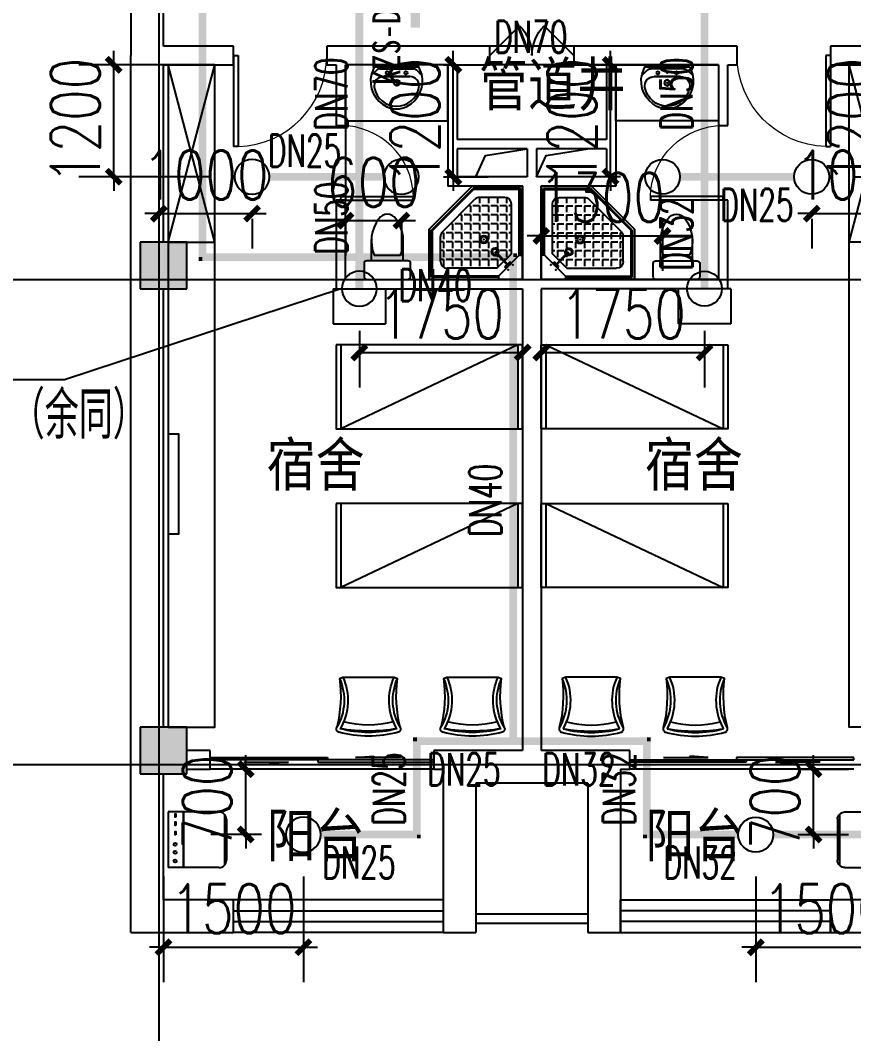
# Model space of a CAD drawing. Extents: x 0 to 2838408, y -923048 to 203859.
# Drawn here: x 2679777 to 2688713, y -689426 to -678563 of the extents above; entities that cross this region are included whole.
import ezdxf
from ezdxf.enums import TextEntityAlignment as Align

# ---------------------------------------------------------------- set-up
doc = ezdxf.new("R2010")
doc.units = 0
doc.header["$LTSCALE"] = 1000
for name, color, linetype in [('A-Fixt', 81, 'Continuous'), ('CLAYER', 7, 'Continuous'), ('COLUMN', 9, 'Continuous'), ('DIM_喷淋', 3, 'Continuous'), ('DOOR_FIRE', 4, 'Continuous'), ('DOTE', 8, 'Continuous'), ('E2-栏杆', 92, 'Continuous'), ('EQUIP_喷头', 7, 'Continuous'), ('PIPE-喷淋', 6, 'Continuous'), ('PIPE-废水', 31, 'Continuous'), ('PUB_HATCH', 8, 'Continuous'), ('PUB_TEXT', 7, 'Continuous'), ('TEXT_喷淋', 7, 'Continuous'), ('TWT_DIM', 3, 'Continuous'), ('WALL', 9, 'Continuous'), ('WINDOW', 4, 'Continuous'), ('XREF', 8, 'Continuous'), ('抗震支吊架', 2, 'Continuous'), ('洁具', 213, 'Continuous'), ('配景', 3, 'Continuous')]:
    doc.layers.add(name, color=color, linetype=linetype)
doc.styles.add('_TCH_DIM', font='SIMPLEX', dxfattribs={"bigfont": 'GBCBIG'})
doc.styles.add('_TCH_DIM_T3', font='SIMPLEX', dxfattribs={"width": 0.75, "bigfont": 'HZTXT'})
doc.styles.add('_TWT_PIPEDN', font='SIMPLEX', dxfattribs={"width": 0.8, "height": 2.3, "bigfont": 'HZTXT'})
doc.styles.add('kzcad', font='', dxfattribs={"width": 0.8})
doc.styles.get("Standard").update_dxf_attribs({"font": 'geniso.shx', "bigfont": 'hztxt.shx'})
doc.styles.get('kzcad').set_extended_font_data('SimSun')
doc.dimstyles.new('_TWT_ARCH&&150', dxfattribs={"dimtxt": 525, "dimasz": 150, "dimexe": 375, "dimexo": 450, "dimgap": 150, "dimtad": 1, "dimdec": 0, "dimzin": 0, "dimdsep": 46, "dimtxsty": '_TCH_DIM_T3', "dimblk": 'ARCHTICK', "dimcen": 0.09, "dimclrt": 7, "dimazin": 2, "dimtfac": 1, "dimtdec": 0, "dimtix": 1, "dimtmove": 2, "dimatfit": 3, "dimfxl": 1, "dimtolj": 1, "dimtzin": 0, "dimarcsym": 0})

# ---------------------------------------------------------------- blocks, each defined once
blk = doc.blocks.new('1F平面-CAD导入_dwg_Drawing4_t3_dwg_$plan$00001613-474159-1F-927810-1F')
at = {"layer": '洁具'}
for p, q in [((-30, 250), (-170, 250)), ((-200, 170), (-430, 170)), ((-260, -140), (-260, 140)), ((-200, -170), (-200, -220)), ((-170, -250), (-30, -250))]:
    blk.add_line(p, q, dxfattribs=at)
for points in [[(-200, 220), (-200, 170), (-200, -170), (-430, -170)], [(0, -220), (0, 220)]]:
    blk.add_lwpolyline(points, dxfattribs=at)
for centre, radius, start, end in [((-170, 220), 30, 90, 180), ((-30, 220), 30, 0, 90), ((-413, -227), 398, 67.4505, 126.6381), ((-590, 0), 110, 123.4509, 236.5491), ((-413, 227), 398, 233.3619, 292.5495), ((-170, -220), 30, 180, 270), ((-30, -220), 30, 270, 0)]:
    blk.add_arc(centre, radius, start, end, dxfattribs=at)
blk = doc.blocks.new('$lvtry$00000169')
at = {"color": 0}
for p, q in [((259, -36), (259, 0)), ((259, -36), (36, -259)), ((259, -24), (976, -24)), ((259, -36), (964, -36)), ((964, -36), (976, -24)), ((964, -36), (964, -525)), ((976, -24), (976, -530)), ((276, -120), (120, -276)), ((144, -151), (291, -298)), ((151, -144), (298, -291)), ((183, -213), (205, -213)), ((220, -213), (243, -213)), ((270, -213), (270, -143)), ((270, -213), (340, -213)), ((276, -120), (808, -120)), ((366, -213), (366, -143)), ((366, -213), (436, -213)), ((462, -213), (462, -143)), ((462, -213), (532, -213)), ((558, -213), (558, -143)), ((558, -213), (628, -213)), ((655, -213), (655, -143)), ((655, -213), (725, -213)), ((751, -213), (751, -143)), ((751, -213), (821, -213)), ((847, -213), (847, -143)), ((847, -213), (880, -213)), ((880, -192), (880, -460)), ((36, -259), (0, -259)), ((24, -259), (24, -976)), ((36, -259), (36, -964)), ((120, -276), (120, -808)), ((120, -309), (147, -309)), ((173, -309), (173, -239)), ((173, -309), (243, -309)), ((270, -263), (270, -239)), ((334, -309), (340, -309)), ((366, -309), (366, -239)), ((366, -309), (436, -309)), ((462, -309), (462, -239)), ((462, -309), (532, -309)), ((558, -309), (558, -239)), ((558, -309), (628, -309)), ((655, -309), (655, -239)), ((655, -309), (725, -309)), ((751, -309), (751, -239)), ((751, -309), (821, -309)), ((847, -309), (847, -239)), ((847, -309), (880, -309)), ((120, -405), (147, -405)), ((173, -405), (173, -335)), ((173, -405), (243, -405)), ((173, -501), (173, -431)), ((270, -405), (270, -335)), ((270, -405), (340, -405)), ((270, -501), (270, -431)), ((366, -405), (366, -335)), ((366, -405), (379, -405)), ((366, -501), (366, -431)), ((462, -405), (462, -335)), ((462, -405), (532, -405)), ((462, -501), (462, -431)), ((558, -405), (558, -335)), ((558, -405), (628, -405)), ((558, -501), (558, -431)), ((655, -405), (655, -335)), ((655, -405), (725, -405)), ((655, -501), (655, -431)), ((751, -405), (751, -335)), ((751, -405), (821, -405)), ((751, -501), (751, -431)), ((847, -405), (847, -335)), ((847, -405), (880, -405)), ((847, -501), (847, -431)), ((120, -501), (147, -501)), ((173, -501), (243, -501)), ((173, -598), (173, -528)), ((270, -501), (340, -501)), ((270, -598), (270, -528)), ((366, -501), (436, -501)), ((366, -598), (366, -528)), ((462, -501), (532, -501)), ((462, -598), (462, -528)), ((859, -511), (511, -859)), ((964, -525), (525, -964)), ((976, -530), (530, -976)), ((558, -501), (628, -501)), ((558, -598), (558, -528)), ((655, -501), (725, -501)), ((655, -598), (655, -528)), ((751, -501), (821, -501)), ((751, -598), (751, -528)), ((847, -501), (867, -501)), ((964, -525), (976, -530)), ((120, -598), (147, -598)), ((173, -598), (243, -598)), ((173, -694), (173, -624)), ((270, -598), (340, -598)), ((270, -694), (270, -624)), ((366, -598), (436, -598)), ((366, -694), (366, -624)), ((462, -598), (532, -598)), ((462, -694), (462, -624)), ((558, -598), (628, -598)), ((558, -694), (558, -624)), ((655, -598), (725, -598)), ((655, -694), (655, -624)), ((751, -598), (773, -598)), ((120, -694), (147, -694)), ((173, -694), (243, -694)), ((173, -790), (173, -720)), ((270, -694), (340, -694)), ((270, -790), (270, -720)), ((366, -694), (436, -694)), ((366, -790), (366, -720)), ((462, -694), (532, -694)), ((462, -790), (462, -720)), ((558, -694), (628, -694)), ((558, -790), (558, -720)), ((655, -694), (676, -694)), ((120, -790), (147, -790)), ((173, -790), (243, -790)), ((173, -878), (173, -816)), ((270, -790), (340, -790)), ((270, -880), (270, -816)), ((366, -790), (436, -790)), ((366, -880), (366, -816)), ((462, -790), (532, -790)), ((462, -880), (462, -816)), ((558, -790), (580, -790)), ((36, -964), (24, -976)), ((24, -976), (530, -976)), ((36, -964), (525, -964)), ((192, -880), (460, -880)), ((525, -964), (530, -976))]:
    blk.add_line(p, q, dxfattribs=at)
blk.add_lwpolyline([(0, 0), (0, -1000), (540, -1000), (1000, -540), (1000, 0)], close=True)
for points in [[(0, 0), (0, -1000)], [(0, 0), (1000, 0)], [(1000, 0), (1000, -540)], [(136, -190), (148, -178), (132, -162), (121, -174)], [(190, -136), (178, -148), (162, -132), (174, -121)], [(1000, -540), (540, -1000)], [(0, -1000), (540, -1000)]]:
    blk.add_lwpolyline(points, close=True, dxfattribs=at)
for radius in [43.8, 31.1]:
    blk.add_circle((416, -428), radius, dxfattribs=at)
for centre, radius, start, end in [((808, -192), 72, 0, 90), ((296, -296), 40.6, 142.583, 128.4197), ((296, -296), 28.6, 145.828, 125.6599), ((808, -460), 72, 315, 0), ((192, -808), 72, 180, 270), ((460, -808), 72, 270, 315)]:
    blk.add_arc(centre, radius, start, end, dxfattribs=at)
for p in [(156, -102, 0), (103, -156, 0), (416, -428, 0)]:
    blk.add_point(p, dxfattribs=at)
blk = doc.blocks.new('$lvtry$00000178')
at = {"color": 0}
for p, q in [((-238, 0), (238, 0)), ((-214, -36), (-272, -91)), ((-180, -23), (180, -23)), ((-142, -105), (140, -105)), ((140, -105), (-142, -105)), ((216, -37), (268, -91))]:
    blk.add_line(p, q, dxfattribs=at)
blk.add_lwpolyline([(-104, -430, 0.224698), (110, -425, 0.348046), (269, -79), (239, 0), (-241, 0), (-271, -79, 0.356844)], format="xyb", close=True, dxfattribs=at)
for centre, radius in [((-100, -65), 16.3), ((100, -65), 16.3), ((1, -172), 31.6)]:
    blk.add_circle(centre, radius, dxfattribs=at)
at = {"color": 0, "lineweight": 13}
blk.add_circle((1, -172), 23, dxfattribs=at)
at = {"color": 0}
for centre, radius, start, end in [((-142, -205), 100, 90, 190.5602), ((-180, -73), 50, 90, 133.181), ((140, -205), 100, 349.4398, 90), ((180, -73), 50, 44.5607, 90), ((-1, -179), 243, 190.5602, 349.4398)]:
    blk.add_arc(centre, radius, start, end, dxfattribs=at)
for p in [(0, -65), (1, -172)]:
    blk.add_point(p, dxfattribs=at)
blk = doc.blocks.new('A$C70365C93')
at = {"layer": '洁具'}
blk.add_lwpolyline([(-1900, 2300), (-1900, 1700), (-800, 1700), (-800, 2300)], close=True, dxfattribs=at)
blk.add_blockref('$lvtry$00000178', (-1350, 2280), dxfattribs=at)
at = {"layer": '洁具', "rotation": 180}
blk.add_blockref('$lvtry$00000169', (0, 0), dxfattribs=at)
at = {"layer": '洁具', "extrusion": (0, 0, -1), "xscale": -1, "zscale": -1, "rotation": 90}
blk.add_blockref('1F平面-CAD导入_dwg_Drawing4_t3_dwg_$plan$00001613-474159-1F-927810-1F', (1450, 0), dxfattribs=at)
blk = doc.blocks.new('单人床')
at = {"layer": 'A-Fixt'}
for p, q in [((47774, 13973), (48674, 13973)), ((47774, 12073), (48674, 13973)), ((47774, 12073), (48674, 12073))]:
    blk.add_line(p, q, dxfattribs=at)
blk.add_lwpolyline([(47774, 14023), (48674, 14023), (48674, 12023), (47774, 12023), (47774, 14023)], dxfattribs=at)
blk = doc.blocks.new('CH_AP01')
for p, q in [((-311, 17), (-275, 0)), ((-275, 0), (275, 0)), ((275, 0), (311, 17))]:
    blk.add_line(p, q)
for centre, radius, start, end in [((-307, 555), 37.8, 100.1859, 202.8359), ((0, -579), 1213, 74.7104, 105.2896), ((0, -579), 1173, 75.0287, 104.9713), ((0, -1278), 1857, 80.611, 99.389), ((-824, 250), 603, 335.5038, 30.2691), ((824, 250), 603, 149.7309, 204.4962), ((307, 555), 37.8, 337.1641, 79.8141), ((-1658, 202), 1360, 352.1659, 14.4283), ((-824, 250), 563, 335.5038, 31.0903), ((0, -579), 1093, 75.8767, 104.1233), ((824, 250), 563, 148.9097, 204.4962), ((1658, 202), 1360, 165.5717, 187.8341)]:
    blk.add_arc(centre, radius, start, end)
blk = doc.blocks.new('A$C61295E98')
at = {"color": 3}
for p, q in [((544, 598), (0, 598)), ((0, 598), (0, 0)), ((161, 598), (161, 0)), ((170, 0), (170, 598)), ((603, 572), (603, 26)), ((624, 518), (624, 80)), ((544, 0), (0, 0))]:
    blk.add_line(p, q, dxfattribs=at)
for points in [[(82, 540), (75, 540), (75, 577), (82, 577)], [(82, 453), (75, 453), (75, 490), (82, 490)], [(82, 353), (75, 353), (75, 389), (82, 389)]]:
    blk.add_lwpolyline(points, close=True, dxfattribs=at)
for centre in [(74, 250), (74, 164), (74, 71)]:
    blk.add_circle(centre, 15.7, dxfattribs=at)
for centre, start, end in [((544, 518), 360, 90), ((544, 80), 270, 0)]:
    blk.add_arc(centre, 80, start, end, dxfattribs=at)
blk = doc.blocks.new('宿舍')
at = {"layer": 'A-Fixt'}
for p, q in [((47854, 13802), (48354, 15702)), ((48354, 13802), (47854, 15702)), ((47854, 13802), (48354, 13802))]:
    blk.add_line(p, q, dxfattribs=at)
for points in [[(47854, 8602), (48354, 8602), (48354, 15702), (47854, 15702)], [(47854, 10676), (47970, 10676), (47970, 11743), (47854, 11743)]]:
    blk.add_lwpolyline(points, close=True, dxfattribs=at)
at = {"xscale": -1, "rotation": 90}
for p in [(63677, 60475), (63677, 58775)]:
    blk.add_blockref('单人床', p, dxfattribs=at)
at = {"layer": 'A-Fixt', "xscale": -1, "rotation": 180}
for p in [(50002, 9140), (51117, 9140)]:
    blk.add_blockref('CH_AP01', p, dxfattribs=at)
at = {"layer": '配景', "color": 252}
blk.add_blockref('A$C61295E98', (47854, 7097), dxfattribs=at)
blk = doc.blocks.new('$WINLIB2D$00000001')
at = {"color": 0}
for points in [[(-0.5, 0.5), (-0.5, -0.5)], [(-0.5, 0.5), (0.5, 0.5)], [(0.5, -0.5), (0.5, 0.5)], [(0.5, 0.1667), (-0.5, 0.1667)], [(0.5, -0.1667), (-0.5, -0.1667)], [(-0.5, -0.5), (0.5, -0.5)]]:
    blk.add_lwpolyline(points, dxfattribs=at)
blk = doc.blocks.new('$DorLib2D$00000131')
at = {"color": 0, "linetype": 'Continuous'}
for p, q in [((0.15, 0.125), (0.2319, 0.1973)), ((0.2319, 0.1973), (0.2319, 0.125)), ((-0.5, 0.125), (-0.5, 0)), ((0.0192, 0.125), (-0.5, 0.125)), ((0.0192, 0), (0.0192, 0.125)), ((0.35, 0.125), (0.15, 0.125)), ((-0.5, 0), (0.0192, 0)), ((-0.024, 0), (0.5, 0)), ((-0.024, -0.125), (-0.024, 0)), ((0.5, 0), (0.5, -0.125)), ((-0.35, -0.125), (-0.15, -0.125)), ((-0.2319, -0.1973), (-0.2319, -0.125)), ((-0.15, -0.125), (-0.2319, -0.1973)), ((0.5, -0.125), (-0.024, -0.125))]:
    blk.add_line(p, q, dxfattribs=at)
blk = doc.blocks.new('$DorLib2D$00000116')
at = {"color": 0}
for p, q in [((-0.5, 0), (-0.146, 0.354)), ((0.5, 0), (0.146, 0.354))]:
    blk.add_line(p, q, dxfattribs=at)
for centre, start, end in [((-0.5, 0), 0, 45), ((0.5, 0), 135, 180)]:
    blk.add_arc(centre, 0.5, start, end, dxfattribs=at)
blk = doc.blocks.new('$DorLib2D$00000001')
for p, q in [((0.45, 0.975), (0.5, 0.975)), ((0.45, 0), (0.45, 0.975)), ((0.5, 0), (0.5, 0.975)), ((0.5, 0), (0.45, 0))]:
    blk.add_line(p, q)
at = {"lineweight": 13}
blk.add_arc((0.475, 0), 0.975, 91.4693, 180, dxfattribs=at)
blk = doc.blocks.new('4F1')
at = {"layer": 'PUB_HATCH'}
for points in [[(2345516.7, -680941.3), (2345016.7, -680941.3), (2345016.7, -681441.3), (2345516.7, -681441.3)], [(2345516.7, -686141.3), (2345016.7, -686141.3), (2345016.7, -686641.3), (2345516.7, -686641.3)]]:
    blk.add_hatch(color=256, dxfattribs=at).paths.add_polyline_path(points)
for points in [[(2348616.7, -680241.3), (2348720.3, -680011), (2349166.7, -679941.3)], [(2349266.7, -680241.3), (2349370.3, -680011), (2349816.7, -679941.3)]]:
    blk.add_lwpolyline(points)
at = {"layer": 'COLUMN'}
for p, q in [((2345516.7, -680941.3), (2345016.7, -680941.3)), ((2345016.7, -680941.3), (2345016.7, -681441.3)), ((2345516.7, -681441.3), (2345516.7, -680941.3)), ((2345016.7, -681441.3), (2345516.7, -681441.3)), ((2345516.7, -686141.3), (2345016.7, -686141.3)), ((2345016.7, -686141.3), (2345016.7, -686641.3)), ((2345516.7, -686641.3), (2345516.7, -686141.3)), ((2345016.7, -686641.3), (2345516.7, -686641.3))]:
    blk.add_line(p, q, dxfattribs=at)
at = {"layer": 'DOOR_FIRE'}
for p, q in [((2349666.7, -678841.3), (2348766.7, -678841.3)), ((2349666.7, -679041.3), (2348766.7, -679041.3))]:
    blk.add_line(p, q, dxfattribs=at)
at = {"layer": 'DOTE'}
for p, q in [((2345216.7, -606941.3), (2345216.7, -690141.3)), ((2343216.7, -681341.3), (2453916.7, -681341.3)), ((2343216.7, -686541.3), (2453916.7, -686541.3)), ((2343216.7, -686541.3), (2453916.7, -686541.3))]:
    blk.add_line(p, q, dxfattribs=at)
at = {"layer": 'E2-栏杆'}
for points in [[(2348616.7, -688141.3), (2349816.7, -688141.3)], [(2348616.7, -688241.3), (2349816.7, -688241.3)]]:
    blk.add_lwpolyline(points, dxfattribs=at)
at = {"layer": 'WALL'}
for p, q in [((2344916.7, -678441.3), (2344916.7, -678941.3)), ((2345266.7, -678841.3), (2345266.7, -678441.3)), ((2344916.7, -681191.3), (2344916.7, -678941.3)), ((2346016.7, -678841.3), (2345266.7, -678841.3)), ((2346016.7, -679041.3), (2346016.7, -678841.3)), ((2347116.7, -678841.3), (2347016.7, -678841.3)), ((2347016.7, -678841.3), (2347016.7, -679041.3)), ((2348316.7, -678841.3), (2347116.7, -678841.3)), ((2348766.7, -678841.3), (2348316.7, -678841.3)), ((2348766.7, -679041.3), (2348766.7, -678841.3)), ((2350116.7, -678841.3), (2349666.7, -678841.3)), ((2349666.7, -678841.3), (2349666.7, -679041.3)), ((2351316.7, -678841.3), (2350116.7, -678841.3)), ((2351416.7, -678841.3), (2351316.7, -678841.3)), ((2351416.7, -679041.3), (2351416.7, -678841.3)), ((2353216.7, -678841.3), (2352416.7, -678841.3)), ((2352416.7, -678841.3), (2352416.7, -679041.3)), ((2345266.7, -680941.3), (2345266.7, -679041.3)), ((2345266.7, -679041.3), (2346016.7, -679041.3)), ((2347016.7, -679041.3), (2347116.7, -679041.3)), ((2347116.7, -679041.3), (2347116.7, -679691.3)), ((2348316.7, -679041.3), (2347216.7, -679041.3)), ((2347216.7, -679691.3), (2347216.7, -679041.3)), ((2348316.7, -679041.3), (2348316.7, -679841.3)), ((2348416.7, -679041.3), (2348766.7, -679041.3)), ((2348416.7, -679041.3), (2348416.7, -679841.3)), ((2349666.7, -679041.3), (2350016.7, -679041.3)), ((2350016.7, -679041.3), (2350016.7, -679841.3)), ((2351216.7, -679041.3), (2350116.7, -679041.3)), ((2350116.7, -679041.3), (2350116.7, -679841.3)), ((2351216.7, -679041.3), (2351216.7, -679691.3)), ((2351316.7, -679691.3), (2351316.7, -679041.3)), ((2351316.7, -679041.3), (2351416.7, -679041.3)), ((2352416.7, -679041.3), (2353116.7, -679041.3)), ((2347116.7, -679691.3), (2347216.7, -679691.3)), ((2351216.7, -679691.3), (2351316.7, -679691.3)), ((2348316.7, -679841.3), (2348316.7, -680341.3)), ((2349216.7, -679841.3), (2348416.7, -679841.3)), ((2350016.7, -679841.3), (2349216.7, -679841.3)), ((2350116.7, -679841.3), (2350116.7, -680341.3)), ((2349166.7, -679941.3), (2348416.7, -679941.3)), ((2348416.7, -679941.3), (2348416.7, -680241.3)), ((2349166.7, -679941.3), (2349166.7, -680241.3)), ((2350016.7, -679941.3), (2349266.7, -679941.3)), ((2349266.7, -679941.3), (2349266.7, -680241.3)), ((2350016.7, -679941.3), (2350016.7, -680241.3)), ((2349166.7, -680241.3), (2348416.7, -680241.3)), ((2350016.7, -680241.3), (2349266.7, -680241.3)), ((2349116.7, -680341.3), (2348316.7, -680341.3)), ((2349116.7, -680341.3), (2349116.7, -681341.3)), ((2349316.7, -680341.3), (2349316.7, -681341.3)), ((2350116.7, -680341.3), (2349316.7, -680341.3)), ((2347216.7, -680491.3), (2347116.7, -680491.3)), ((2347116.7, -680491.3), (2347116.7, -681441.3)), ((2347216.7, -681341.3), (2347216.7, -680491.3)), ((2351316.7, -680491.3), (2351216.7, -680491.3)), ((2351216.7, -680491.3), (2351216.7, -681341.3)), ((2351316.7, -681441.3), (2351316.7, -680491.3)), ((2344916.7, -686541.3), (2344916.7, -681191.3)), ((2345266.7, -686141.3), (2345266.7, -681441.3)), ((2347116.7, -681441.3), (2349116.7, -681441.3)), ((2347216.7, -681341.3), (2349116.7, -681341.3)), ((2349116.7, -681441.3), (2349116.7, -686391.3)), ((2351216.7, -681341.3), (2349316.7, -681341.3)), ((2351316.7, -681441.3), (2349316.7, -681441.3)), ((2349316.7, -681441.3), (2349316.7, -686391.3)), ((2345766.7, -686391.3), (2345516.7, -686391.3)), ((2345766.7, -686591.3), (2345766.7, -686391.3)), ((2348516.7, -686391.3), (2348166.7, -686391.3)), ((2348166.7, -686391.3), (2348166.7, -686591.3)), ((2349116.7, -686391.3), (2348516.7, -686391.3)), ((2349916.7, -686391.3), (2349316.7, -686391.3)), ((2350266.7, -686391.3), (2349916.7, -686391.3)), ((2350266.7, -686591.3), (2350266.7, -686391.3)), ((2344916.7, -688341.3), (2344916.7, -686541.3)), ((2345266.7, -687991.3), (2345266.7, -686641.3)), ((2345516.7, -686591.3), (2345766.7, -686591.3)), ((2348166.7, -686591.3), (2348266.7, -686591.3)), ((2348266.7, -686591.3), (2348266.7, -687991.3)), ((2350166.7, -686591.3), (2350166.7, -687991.3)), ((2350166.7, -686591.3), (2350266.7, -686591.3)), ((2349216.7, -686741.3), (2348616.7, -686741.3)), ((2348616.7, -686741.3), (2348616.7, -688341.3)), ((2349816.7, -686741.3), (2349216.7, -686741.3)), ((2349816.7, -686741.3), (2349816.7, -688341.3)), ((2346016.7, -687991.3), (2345266.7, -687991.3)), ((2346016.7, -688341.3), (2346016.7, -687991.3)), ((2348266.7, -687991.3), (2348266.7, -688341.3)), ((2350166.7, -688341.3), (2350166.7, -687991.3)), ((2353116.7, -687991.3), (2352416.7, -687991.3)), ((2352416.7, -687991.3), (2352416.7, -688341.3)), ((2344916.7, -688341.3), (2346016.7, -688341.3)), ((2348266.7, -688341.3), (2348616.7, -688341.3)), ((2349816.7, -688341.3), (2350166.7, -688341.3)), ((2352416.7, -688341.3), (2353216.7, -688341.3))]:
    blk.add_line(p, q, dxfattribs=at)
at = {"layer": 'WINDOW'}
for p, q in [((2347216.7, -679691.3), (2347216.7, -680491.3)), ((2351216.7, -679691.3), (2351216.7, -680491.3)), ((2348166.7, -686591.3), (2345766.7, -686591.3)), ((2352666.7, -686591.3), (2350266.7, -686591.3))]:
    blk.add_line(p, q, dxfattribs=at)
for name, p in [('宿舍', (2297462.9, -694743)), ('A$C70365C93', (2349116.7, -681341.3))]:
    blk.add_blockref(name, p)
at = {"xscale": -1, "rotation": 359.9999999999999}
for name, p in [('A$C70365C93', (2349316.7, -681341.3)), ('宿舍', (2400970.6, -694743))]:
    blk.add_blockref(name, p, dxfattribs=at)
at = {"layer": 'DOOR_FIRE', "xscale": 900, "yscale": -900, "zscale": 200, "rotation": 179.9999999994664}
blk.add_blockref('$DorLib2D$00000116', (2349216.7, -678941.3), dxfattribs=at)
at = {"layer": 'WINDOW', "yscale": -1000}
for p, xscale, zscale in [((2346516.7, -678941.3), -1000, -1000), ((2351916.7, -678941.3), 1000, 1000)]:
    blk.add_blockref('$DorLib2D$00000001', p, dxfattribs=dict(at, xscale=xscale, zscale=zscale))
at = {"layer": 'WINDOW'}
for name, p, xscale, yscale, zscale, rotation in [('$DorLib2D$00000001', (2347166.7, -680091.3), 800, 800, 800, 269.9999999994664), ('$DorLib2D$00000001', (2351266.7, -680091.3), 800, -800, 800, 269.9999999994664), ('$DorLib2D$00000131', (2346966.7, -686491.3), 2400, 200, 2400, 180), ('$DorLib2D$00000131', (2351466.7, -686491.3), -2400, 200, -2400, 180), ('$WINLIB2D$00000001', (2347141.7, -688166.3), 2249.999999993481, -350, 2249.999999993481, 179.999999999998), ('$WINLIB2D$00000001', (2351291.7, -688166.3), -2249.999999993481, -350, -2249.999999993481, 180)]:
    blk.add_blockref(name, p, dxfattribs=dict(at, xscale=xscale, yscale=yscale, zscale=zscale, rotation=rotation))
at = {"layer": 'CLAYER'}
blk.add_text('管道井', height=525, dxfattribs=at).set_placement((2348649.1, -679528.3))
at = {"layer": 'PUB_TEXT'}
for s, p in [('宿舍', (2346373.5, -683605.1)), ('宿舍', (2350427.9, -683605.1)), ('阳台', (2346373.5, -687579.4)), ('阳台', (2350433.9, -687579.4))]:
    blk.add_text(s, height=525, dxfattribs=at).set_placement(p)
blk = doc.blocks.new('_ArchTick')
at = {"color": 0, "linetype": 'ByBlock', "const_width": 0.4}
blk.add_lwpolyline([(-0.5, -0.5), (0.5, 0.5)], dxfattribs=at)
blk = doc.blocks.new('*D2701')
at = {"layer": 'Defpoints', "color": 0, "linetype": 'ByBlock', "transparency": 16777216}
for p in [(2685363, -680241), (2686663, -680241), (2686663, -680875)]:
    blk.add_point(p, dxfattribs=at)
at = {"layer": 'TWT_DIM', "color": 0, "linetype": 'ByBlock', "lineweight": -2, "transparency": 16777216}
for p, q in [((2685363, -680691), (2685363, -681250)), ((2686663, -680691), (2686663, -681250)), ((2685363, -680875), (2685213, -680875)), ((2685363, -680875), (2686663, -680875)), ((2686663, -680875), (2686813, -680875))]:
    blk.add_line(p, q, dxfattribs=at)
at = {"layer": 'TWT_DIM', "color": 0, "linetype": 'ByBlock', "lineweight": -2, "transparency": 16777216, "xscale": 150, "yscale": 150, "zscale": 150}
blk.add_blockref('_ArchTick', (2685363, -680875), dxfattribs=at)
at = {"layer": 'TWT_DIM', "color": 0, "linetype": 'ByBlock', "lineweight": -2, "transparency": 16777216, "xscale": 150, "yscale": 150, "zscale": 150, "rotation": 180}
blk.add_blockref('_ArchTick', (2686663, -680875), dxfattribs=at)
at = {"layer": 'TWT_DIM', "color": 7, "linetype": 'ByBlock', "transparency": 16777216, "insert": (2686013, -680462), "char_height": 525, "attachment_point": 5, "style": '_TCH_DIM_T3'}
blk.add_mtext('\\A1;1300', dxfattribs=at)
blk = doc.blocks.new('*D2746')
at = {"layer": 'Defpoints', "color": 0, "linetype": 'ByBlock', "transparency": 16777216}
for p in [(2687663, -687291), (2689163, -687291), (2689163, -688499)]:
    blk.add_point(p, dxfattribs=at)
at = {"layer": 'TWT_DIM', "color": 0, "linetype": 'ByBlock', "lineweight": -2, "transparency": 16777216}
for p, q in [((2687663, -687741), (2687663, -688874)), ((2689163, -687741), (2689163, -688874)), ((2687663, -688499), (2687513, -688499)), ((2687663, -688499), (2689163, -688499)), ((2689163, -688499), (2689313, -688499))]:
    blk.add_line(p, q, dxfattribs=at)
at = {"layer": 'TWT_DIM', "color": 0, "linetype": 'ByBlock', "lineweight": -2, "transparency": 16777216, "xscale": 150, "yscale": 150, "zscale": 150}
blk.add_blockref('_ArchTick', (2687663, -688499), dxfattribs=at)
at = {"layer": 'TWT_DIM', "color": 0, "linetype": 'ByBlock', "lineweight": -2, "transparency": 16777216, "xscale": 150, "yscale": 150, "zscale": 150, "rotation": 180}
blk.add_blockref('_ArchTick', (2689163, -688499), dxfattribs=at)
at = {"layer": 'TWT_DIM', "color": 7, "linetype": 'ByBlock', "transparency": 16777216, "insert": (2688413, -688086), "char_height": 525, "attachment_point": 5, "style": '_TCH_DIM_T3'}
blk.add_mtext('\\A1;1500', dxfattribs=at)
blk = doc.blocks.new('*D2747')
at = {"layer": 'Defpoints', "color": 0, "linetype": 'ByBlock', "transparency": 16777216}
for p in [(2687663, -686591), (2688282, -686591), (2687663, -687291)]:
    blk.add_point(p, dxfattribs=at)
at = {"layer": 'TWT_DIM', "color": 0, "linetype": 'ByBlock', "lineweight": -2, "transparency": 16777216}
for p, q in [((2688282, -686591), (2688282, -686441)), ((2688113, -686591), (2688657, -686591)), ((2688282, -687291), (2688282, -686591)), ((2688113, -687291), (2688657, -687291)), ((2688282, -687291), (2688282, -687441))]:
    blk.add_line(p, q, dxfattribs=at)
at = {"layer": 'TWT_DIM', "color": 0, "linetype": 'ByBlock', "lineweight": -2, "transparency": 16777216, "xscale": 150, "yscale": 150, "zscale": 150}
for p, rotation in [((2688282, -686591), 270), ((2688282, -687291), 90)]:
    blk.add_blockref('_ArchTick', p, dxfattribs=dict(at, rotation=rotation))
at = {"layer": 'TWT_DIM', "color": 7, "linetype": 'ByBlock', "transparency": 16777216, "insert": (2687869, -686941), "char_height": 525, "attachment_point": 5, "rotation": 90, "style": '_TCH_DIM_T3'}
blk.add_mtext('\\A1;700', dxfattribs=at)
blk = doc.blocks.new('*D2748')
at = {"layer": 'Defpoints', "color": 0, "linetype": 'ByBlock', "transparency": 16777216}
for p in [(2681313, -687291), (2682813, -687291), (2682813, -688499)]:
    blk.add_point(p, dxfattribs=at)
at = {"layer": 'TWT_DIM', "color": 0, "linetype": 'ByBlock', "lineweight": -2, "transparency": 16777216}
for p, q in [((2681313, -687741), (2681313, -688874)), ((2682813, -687741), (2682813, -688874)), ((2681313, -688499), (2681163, -688499)), ((2681313, -688499), (2682813, -688499)), ((2682813, -688499), (2682963, -688499))]:
    blk.add_line(p, q, dxfattribs=at)
at = {"layer": 'TWT_DIM', "color": 0, "linetype": 'ByBlock', "lineweight": -2, "transparency": 16777216, "xscale": 150, "yscale": 150, "zscale": 150}
blk.add_blockref('_ArchTick', (2681313, -688499), dxfattribs=at)
at = {"layer": 'TWT_DIM', "color": 0, "linetype": 'ByBlock', "lineweight": -2, "transparency": 16777216, "xscale": 150, "yscale": 150, "zscale": 150, "rotation": 180}
blk.add_blockref('_ArchTick', (2682813, -688499), dxfattribs=at)
at = {"layer": 'TWT_DIM', "color": 7, "linetype": 'ByBlock', "transparency": 16777216, "insert": (2682063, -688086), "char_height": 525, "attachment_point": 5, "style": '_TCH_DIM_T3'}
blk.add_mtext('\\A1;1500', dxfattribs=at)
blk = doc.blocks.new('*D2749')
at = {"layer": 'Defpoints', "color": 0, "linetype": 'ByBlock', "transparency": 16777216}
for p in [(2682194, -686591), (2682813, -686591), (2682813, -687291)]:
    blk.add_point(p, dxfattribs=at)
at = {"layer": 'TWT_DIM', "color": 0, "linetype": 'ByBlock', "lineweight": -2, "transparency": 16777216}
for p, q in [((2682194, -686591), (2682194, -686441)), ((2682363, -686591), (2681819, -686591)), ((2682194, -687291), (2682194, -686591)), ((2682363, -687291), (2681819, -687291)), ((2682194, -687291), (2682194, -687441))]:
    blk.add_line(p, q, dxfattribs=at)
at = {"layer": 'TWT_DIM', "color": 0, "linetype": 'ByBlock', "lineweight": -2, "transparency": 16777216, "xscale": 150, "yscale": 150, "zscale": 150}
for p, rotation in [((2682194, -686591), 270), ((2682194, -687291), 90)]:
    blk.add_blockref('_ArchTick', p, dxfattribs=dict(at, rotation=rotation))
at = {"layer": 'TWT_DIM', "color": 7, "linetype": 'ByBlock', "transparency": 16777216, "insert": (2681781, -686941), "char_height": 525, "attachment_point": 5, "rotation": 90, "style": '_TCH_DIM_T3'}
blk.add_mtext('\\A1;700', dxfattribs=at)
blk = doc.blocks.new('*D2758')
at = {"layer": 'Defpoints', "color": 0, "linetype": 'ByBlock', "transparency": 16777216}
for p in [(2685363, -681441), (2687113, -681441), (2687113, -682124)]:
    blk.add_point(p, dxfattribs=at)
at = {"layer": 'TWT_DIM', "color": 0, "linetype": 'ByBlock', "lineweight": -2, "transparency": 16777216}
for p, q in [((2685363, -681891), (2685363, -682499)), ((2687113, -681891), (2687113, -682499)), ((2685363, -682124), (2687113, -682124))]:
    blk.add_line(p, q, dxfattribs=at)
at = {"layer": 'TWT_DIM', "color": 0, "linetype": 'ByBlock', "lineweight": -2, "transparency": 16777216, "xscale": 150, "yscale": 150, "zscale": 150, "rotation": 180}
blk.add_blockref('_ArchTick', (2685363, -682124), dxfattribs=at)
at = {"layer": 'TWT_DIM', "color": 0, "linetype": 'ByBlock', "lineweight": -2, "transparency": 16777216, "xscale": 150, "yscale": 150, "zscale": 150}
blk.add_blockref('_ArchTick', (2687113, -682124), dxfattribs=at)
at = {"layer": 'TWT_DIM', "color": 7, "linetype": 'ByBlock', "transparency": 16777216, "insert": (2686238, -681711), "char_height": 525, "attachment_point": 5, "style": '_TCH_DIM_T3'}
blk.add_mtext('\\A1;1750', dxfattribs=at)
blk = doc.blocks.new('*D2759')
at = {"layer": 'Defpoints', "color": 0, "linetype": 'ByBlock', "transparency": 16777216}
for p in [(2688263, -680241), (2689263, -680241), (2689263, -680635)]:
    blk.add_point(p, dxfattribs=at)
at = {"layer": 'TWT_DIM', "color": 0, "linetype": 'ByBlock', "lineweight": -2, "transparency": 16777216}
for p, q in [((2688263, -680635), (2688113, -680635)), ((2688263, -680635), (2689263, -680635)), ((2689263, -680635), (2689413, -680635)), ((2688263, -680691), (2688263, -681010)), ((2689263, -680691), (2689263, -681010))]:
    blk.add_line(p, q, dxfattribs=at)
at = {"layer": 'TWT_DIM', "color": 0, "linetype": 'ByBlock', "lineweight": -2, "transparency": 16777216, "xscale": 150, "yscale": 150, "zscale": 150}
blk.add_blockref('_ArchTick', (2688263, -680635), dxfattribs=at)
at = {"layer": 'TWT_DIM', "color": 0, "linetype": 'ByBlock', "lineweight": -2, "transparency": 16777216, "xscale": 150, "yscale": 150, "zscale": 150, "rotation": 180}
blk.add_blockref('_ArchTick', (2689263, -680635), dxfattribs=at)
at = {"layer": 'TWT_DIM', "color": 7, "linetype": 'ByBlock', "transparency": 16777216, "insert": (2688763, -680222), "char_height": 525, "attachment_point": 5, "style": '_TCH_DIM_T3'}
blk.add_mtext('\\A1;1000', dxfattribs=at)
blk = doc.blocks.new('*D2760')
at = {"layer": 'Defpoints', "color": 0, "linetype": 'ByBlock', "transparency": 16777216}
for p in [(2686105, -679041), (2686663, -679041), (2686663, -680241)]:
    blk.add_point(p, dxfattribs=at)
at = {"layer": 'TWT_DIM', "color": 0, "linetype": 'ByBlock', "lineweight": -2, "transparency": 16777216}
for p, q in [((2686105, -679041), (2686105, -678891)), ((2686213, -679041), (2685730, -679041)), ((2686105, -680241), (2686105, -679041)), ((2686213, -680241), (2685730, -680241)), ((2686105, -680241), (2686105, -680391))]:
    blk.add_line(p, q, dxfattribs=at)
at = {"layer": 'TWT_DIM', "color": 0, "linetype": 'ByBlock', "lineweight": -2, "transparency": 16777216, "xscale": 150, "yscale": 150, "zscale": 150}
for p, rotation in [((2686105, -679041), 270), ((2686105, -680241), 90)]:
    blk.add_blockref('_ArchTick', p, dxfattribs=dict(at, rotation=rotation))
at = {"layer": 'TWT_DIM', "color": 7, "linetype": 'ByBlock', "transparency": 16777216, "insert": (2685692, -679641), "char_height": 525, "attachment_point": 5, "rotation": 90, "style": '_TCH_DIM_T3'}
blk.add_mtext('\\A1;1200', dxfattribs=at)
blk = doc.blocks.new('*D2761')
at = {"layer": 'Defpoints', "color": 0, "linetype": 'ByBlock', "transparency": 16777216}
for p in [(2688263, -679041), (2689109, -679041), (2688263, -680241)]:
    blk.add_point(p, dxfattribs=at)
at = {"layer": 'TWT_DIM', "color": 0, "linetype": 'ByBlock', "lineweight": -2, "transparency": 16777216}
for p, q in [((2689109, -679041), (2689109, -678891)), ((2688713, -679041), (2689484, -679041)), ((2689109, -680241), (2689109, -679041)), ((2688713, -680241), (2689484, -680241)), ((2689109, -680241), (2689109, -680391))]:
    blk.add_line(p, q, dxfattribs=at)
at = {"layer": 'TWT_DIM', "color": 0, "linetype": 'ByBlock', "lineweight": -2, "transparency": 16777216, "xscale": 150, "yscale": 150, "zscale": 150}
for p, rotation in [((2689109, -679041), 270), ((2689109, -680241), 90)]:
    blk.add_blockref('_ArchTick', p, dxfattribs=dict(at, rotation=rotation))
at = {"layer": 'TWT_DIM', "color": 7, "linetype": 'ByBlock', "transparency": 16777216, "insert": (2688696, -679641), "char_height": 525, "attachment_point": 5, "rotation": 90, "style": '_TCH_DIM_T3'}
blk.add_mtext('\\A1;1200', dxfattribs=at)
blk = doc.blocks.new('*D2762')
at = {"layer": 'Defpoints', "color": 0, "linetype": 'ByBlock', "transparency": 16777216}
for p in [(2683413, -681441), (2685163, -681441), (2685163, -682124)]:
    blk.add_point(p, dxfattribs=at)
at = {"layer": 'TWT_DIM', "color": 0, "linetype": 'ByBlock', "lineweight": -2, "transparency": 16777216}
for p, q in [((2683413, -681891), (2683413, -682499)), ((2685163, -681891), (2685163, -682499)), ((2683413, -682124), (2685163, -682124))]:
    blk.add_line(p, q, dxfattribs=at)
at = {"layer": 'TWT_DIM', "color": 0, "linetype": 'ByBlock', "lineweight": -2, "transparency": 16777216, "xscale": 150, "yscale": 150, "zscale": 150, "rotation": 180}
blk.add_blockref('_ArchTick', (2683413, -682124), dxfattribs=at)
at = {"layer": 'TWT_DIM', "color": 0, "linetype": 'ByBlock', "lineweight": -2, "transparency": 16777216, "xscale": 150, "yscale": 150, "zscale": 150}
blk.add_blockref('_ArchTick', (2685163, -682124), dxfattribs=at)
at = {"layer": 'TWT_DIM', "color": 7, "linetype": 'ByBlock', "transparency": 16777216, "insert": (2684288, -681711), "char_height": 525, "attachment_point": 5, "style": '_TCH_DIM_T3'}
blk.add_mtext('\\A1;1750', dxfattribs=at)
blk = doc.blocks.new('*D2763')
at = {"layer": 'Defpoints', "color": 0, "linetype": 'ByBlock', "transparency": 16777216}
for p in [(2681263, -680241), (2682263, -680241), (2682263, -680635)]:
    blk.add_point(p, dxfattribs=at)
at = {"layer": 'TWT_DIM', "color": 0, "linetype": 'ByBlock', "lineweight": -2, "transparency": 16777216}
for p, q in [((2681263, -680635), (2681113, -680635)), ((2681263, -680635), (2682263, -680635)), ((2682263, -680635), (2682413, -680635)), ((2681263, -680691), (2681263, -681010)), ((2682263, -680691), (2682263, -681010))]:
    blk.add_line(p, q, dxfattribs=at)
at = {"layer": 'TWT_DIM', "color": 0, "linetype": 'ByBlock', "lineweight": -2, "transparency": 16777216, "xscale": 150, "yscale": 150, "zscale": 150}
blk.add_blockref('_ArchTick', (2681263, -680635), dxfattribs=at)
at = {"layer": 'TWT_DIM', "color": 0, "linetype": 'ByBlock', "lineweight": -2, "transparency": 16777216, "xscale": 150, "yscale": 150, "zscale": 150, "rotation": 180}
blk.add_blockref('_ArchTick', (2682263, -680635), dxfattribs=at)
at = {"layer": 'TWT_DIM', "color": 7, "linetype": 'ByBlock', "transparency": 16777216, "insert": (2681763, -680222), "char_height": 525, "attachment_point": 5, "style": '_TCH_DIM_T3'}
blk.add_mtext('\\A1;1000', dxfattribs=at)
blk = doc.blocks.new('*D2764')
at = {"layer": 'Defpoints', "color": 0, "linetype": 'ByBlock', "transparency": 16777216}
for p in [(2683263, -680241), (2683863, -680241), (2683863, -680711)]:
    blk.add_point(p, dxfattribs=at)
at = {"layer": 'TWT_DIM', "color": 0, "linetype": 'ByBlock', "lineweight": -2, "transparency": 16777216}
for p, q in [((2683263, -680711), (2683113, -680711)), ((2683263, -680691), (2683263, -681086)), ((2683263, -680711), (2683863, -680711)), ((2683863, -680691), (2683863, -681086)), ((2683863, -680711), (2684013, -680711))]:
    blk.add_line(p, q, dxfattribs=at)
at = {"layer": 'TWT_DIM', "color": 0, "linetype": 'ByBlock', "lineweight": -2, "transparency": 16777216, "xscale": 150, "yscale": 150, "zscale": 150}
blk.add_blockref('_ArchTick', (2683263, -680711), dxfattribs=at)
at = {"layer": 'TWT_DIM', "color": 0, "linetype": 'ByBlock', "lineweight": -2, "transparency": 16777216, "xscale": 150, "yscale": 150, "zscale": 150, "rotation": 180}
blk.add_blockref('_ArchTick', (2683863, -680711), dxfattribs=at)
at = {"layer": 'TWT_DIM', "color": 7, "linetype": 'ByBlock', "transparency": 16777216, "insert": (2683563, -680299), "char_height": 525, "attachment_point": 5, "style": '_TCH_DIM_T3'}
blk.add_mtext('\\A1;600', dxfattribs=at)
blk = doc.blocks.new('*D2765')
at = {"layer": 'Defpoints', "color": 0, "linetype": 'ByBlock', "transparency": 16777216}
for p in [(2683863, -679041), (2684420, -679041), (2683863, -680241)]:
    blk.add_point(p, dxfattribs=at)
at = {"layer": 'TWT_DIM', "color": 0, "linetype": 'ByBlock', "lineweight": -2, "transparency": 16777216}
for p, q in [((2684420, -679041), (2684420, -678891)), ((2684313, -679041), (2684795, -679041)), ((2684420, -680241), (2684420, -679041)), ((2684313, -680241), (2684795, -680241)), ((2684420, -680241), (2684420, -680391))]:
    blk.add_line(p, q, dxfattribs=at)
at = {"layer": 'TWT_DIM', "color": 0, "linetype": 'ByBlock', "lineweight": -2, "transparency": 16777216, "xscale": 150, "yscale": 150, "zscale": 150}
for p, rotation in [((2684420, -679041), 270), ((2684420, -680241), 90)]:
    blk.add_blockref('_ArchTick', p, dxfattribs=dict(at, rotation=rotation))
at = {"layer": 'TWT_DIM', "color": 7, "linetype": 'ByBlock', "transparency": 16777216, "insert": (2684008, -679641), "char_height": 525, "attachment_point": 5, "rotation": 90, "style": '_TCH_DIM_T3'}
blk.add_mtext('\\A1;1200', dxfattribs=at)
blk = doc.blocks.new('*D2766')
at = {"layer": 'Defpoints', "color": 0, "linetype": 'ByBlock', "transparency": 16777216}
for p in [(2680780, -679041), (2682263, -679041), (2682263, -680241)]:
    blk.add_point(p, dxfattribs=at)
at = {"layer": 'TWT_DIM', "color": 0, "linetype": 'ByBlock', "lineweight": -2, "transparency": 16777216}
for p, q in [((2680780, -679041), (2680780, -678891)), ((2681813, -679041), (2680405, -679041)), ((2680780, -680241), (2680780, -679041)), ((2681813, -680241), (2680405, -680241)), ((2680780, -680241), (2680780, -680391))]:
    blk.add_line(p, q, dxfattribs=at)
at = {"layer": 'TWT_DIM', "color": 0, "linetype": 'ByBlock', "lineweight": -2, "transparency": 16777216, "xscale": 150, "yscale": 150, "zscale": 150}
for p, rotation in [((2680780, -679041), 270), ((2680780, -680241), 90)]:
    blk.add_blockref('_ArchTick', p, dxfattribs=dict(at, rotation=rotation))
at = {"layer": 'TWT_DIM', "color": 7, "linetype": 'ByBlock', "transparency": 16777216, "insert": (2680367, -679641), "char_height": 525, "attachment_point": 5, "rotation": 90, "style": '_TCH_DIM_T3'}
blk.add_mtext('\\A1;1200', dxfattribs=at)
blk = doc.blocks.new('$TwtSys$00000125')
blk.add_circle((0, 0, 0), 1)
blk = doc.blocks.new('$TwtSys$00000131')
for p, q in [((-1.5, 0), (-1.5, 2)), ((-1.5, 2), (1.5, 2)), ((1.5, 0, 0), (1.5, 2, 0)), ((-1.5, 0), (-1, 0)), ((1, 0, 0), (1.5, 0, 0))]:
    blk.add_line(p, q)
blk.add_circle((0, 0), 1)

msp = doc.modelspace()

# ---------------------------------------------------------------- hatches: boundary and pattern name
at = {"layer": 'PIPE-喷淋', "linetype": 'ByBlock'}
for points in [[(2685062.5, -681101.8), (2685062.5, -681060.6), (2685103.8, -681060.6)], [(2685062.5, -681101.8), (2685103.8, -681101.8), (2685103.8, -681060.6)], [(2684029.3, -686291.3), (2684029.3, -686250), (2683988.1, -686250)], [(2684029.3, -686291.3), (2683988.1, -686291.3), (2683988.1, -686250)], [(2686495.8, -686291.3), (2686495.8, -686250), (2686537, -686250)], [(2686495.8, -686291.3), (2686537, -686291.3), (2686537, -686250)], [(2684029.3, -687291.3), (2684070.6, -687291.3), (2684070.6, -687332.5)], [(2684029.3, -687291.3), (2684029.3, -687332.5), (2684070.6, -687332.5)], [(2686495.8, -687291.3), (2686454.5, -687291.3), (2686454.5, -687332.5)], [(2686495.8, -687291.3), (2686495.8, -687332.5), (2686454.5, -687332.5)]]:
    msp.add_hatch(color=256, dxfattribs=at).paths.add_polyline_path(points)
at = {"layer": 'PIPE-废水', "linetype": 'ByBlock'}
for points in [[(2681730.4, -681101.8), (2681730.4, -681143.1), (2681689.1, -681143.1)], [(2681730.4, -681101.8), (2681689.1, -681101.8), (2681689.1, -681143.1)]]:
    msp.add_hatch(color=256, dxfattribs=at).paths.add_polyline_path(points)

# ---------------------------------------------------------------- linework, layer by layer
at = {"layer": 'DIM_喷淋', "linetype": 'ByBlock'}
for p, q in [((2683212.5, -681441.3), (2680250.2, -682418.1)), ((2680250.2, -682418.1), (2674217.1, -682418.1))]:
    msp.add_line(p, q, dxfattribs=at)
at = {"layer": 'PIPE-喷淋', "linetype": 'ByBlock', "ltscale": 1.5, "const_width": 82.5}
for points in [[(2683412.5, -680241.3), (2683412.5, -678441.3)], [(2687112.5, -680241.3), (2687112.5, -678441.3)], [(2682450, -680241.3), (2683412.5, -680241.3)], [(2683412.5, -680241.3), (2683675, -680241.3)], [(2683412.5, -681101.8), (2683412.5, -680241.3)], [(2686850, -680241.3), (2687112.5, -680241.3)], [(2687112.5, -681441.3), (2687112.5, -680241.3)], [(2687112.5, -680241.3), (2688075, -680241.3)], [(2683412.5, -681441.3), (2683412.5, -681101.8)], [(2683412.5, -681101.8), (2685062.5, -681101.8)], [(2685062.5, -681101.8), (2685062.5, -686291.3)], [(2685062.5, -686291.3), (2684029.3, -686291.3)], [(2684029.3, -686291.3), (2684029.3, -687291.3)], [(2685062.5, -686291.3), (2686495.8, -686291.3)], [(2686495.8, -686291.3), (2686495.8, -687291.3)], [(2684029.3, -687291.3), (2683000, -687291.3)], [(2686495.8, -687291.3), (2687475, -687291.3)], [(2687850, -687291.3), (2690675, -687291.3)]]:
    msp.add_lwpolyline(points, dxfattribs=at)
at = {"layer": 'PIPE-废水', "linetype": 'ByBlock', "ltscale": 1.5, "const_width": 82.5}
for points in [[(2681730.4, -681101.8), (2681730.4, -677159.8)], [(2683412.5, -681101.8), (2681730.4, -681101.8)]]:
    msp.add_lwpolyline(points, dxfattribs=at)
at = {"layer": '抗震支吊架', "color": 4, "const_width": 100}
msp.add_lwpolyline([(2684012.5, -678641.3), (2684012.5, -678241.3)], dxfattribs=at)

# ---------------------------------------------------------------- block references
at = {"layer": 'EQUIP_喷头', "linetype": 'ByBlock', "xscale": 187.5, "yscale": -187.5, "zscale": 187.5}
for name, p in [('$TwtSys$00000125', (2682262.5, -680241.3)), ('$TwtSys$00000125', (2683862.5, -680241.3)), ('$TwtSys$00000131', (2683412.5, -681441.3)), ('$TwtSys$00000125', (2682812.5, -687291.3))]:
    msp.add_blockref(name, p, dxfattribs=at)
at = {"layer": 'EQUIP_喷头', "linetype": 'ByBlock', "xscale": 187.5, "yscale": 187.5, "zscale": 187.5, "rotation": 180}
for name, p in [('$TwtSys$00000125', (2686662.5, -680241.3)), ('$TwtSys$00000125', (2688262.5, -680241.3)), ('$TwtSys$00000131', (2687112.5, -681441.3)), ('$TwtSys$00000125', (2687662.5, -687291.3))]:
    msp.add_blockref(name, p, dxfattribs=at)
at = {"layer": 'XREF'}
msp.add_blockref('4F1', (336045.8, 0), dxfattribs=at)

# ---------------------------------------------------------------- texts
at = {"layer": 'DIM_喷淋', "color": 7, "linetype": 'ByBlock', "style": '_TCH_DIM'}
msp.add_text('（余同）', height=506.38, dxfattribs=at).set_placement((2679675.2, -683048.1))
at = {"layer": 'TEXT_喷淋', "linetype": 'ByBlock', "style": '_TWT_PIPEDN', "width": 0.64}
msp.add_text('DN70', height=345, dxfattribs=at).set_placement((2684857.7, -678913.8))
msp.add_text('DN70', height=345, rotation=90, dxfattribs=at).set_placement((2683285, -679746.1))
at = {"layer": 'TEXT_喷淋', "color": 251, "linetype": 'ByBlock', "style": '_TWT_PIPEDN', "width": 0.64}
for s, p in [('DN50', (2686985, -679746.1)), ('DN50', (2683285, -681076.4)), ('DN32', (2686985, -681246.1)), ('DN40', (2684935, -684101.4)), ('DN25', (2683901.8, -687196.1)), ('DN32', (2686368.3, -687196.1))]:
    msp.add_text(s, height=345, rotation=90, dxfattribs=at).set_placement(p)
for s, p in [('DN25', (2682432.7, -680132.4)), ('DN25', (2687282.7, -680713.8)), ('DN40', (2683832.7, -681574.3)), ('DN25', (2684141.1, -686763.8)), ('DN32', (2685374.4, -686763.8)), ('DN25', (2683016.1, -687763.8)), ('DN32', (2686674.4, -687763.8))]:
    msp.add_text(s, height=345, dxfattribs=at).set_placement(p)
at = {"layer": '抗震支吊架', "color": 4, "style": 'kzcad', "width": 0.8}
msp.add_text('KZS-DN70-T', height=300, rotation=89.88539, dxfattribs=at).set_placement((2683852.5, -678441.3), align=Align.CENTER)

# ---------------------------------------------------------------- dimensions: what is measured, and where the dimension line sits
at = {"layer": 'TWT_DIM', "linetype": 'ByBlock'}
for p1, p2, distance, picture, middle in [((2682262.5, -680241.3), (2682262.5, -679041.3), 1482.7, '*D2766', (2680367.4, -679641.3)), ((2683862.5, -680241.3), (2683862.5, -679041.3), -557.7, '*D2765', (2684007.8, -679641.3)), ((2686662.5, -680241.3), (2686662.5, -679041.3), 557.7, '*D2760', (2685692.3, -679641.3)), ((2688262.5, -680241.3), (2688262.5, -679041.3), -846.2, '*D2761', (2688696.2, -679641.3)), ((2681262.5, -680241.3), (2682262.5, -680241.3), -393.4, '*D2763', (2681762.5, -680222.1)), ((2688262.5, -680241.3), (2689262.5, -680241.3), -393.4, '*D2759', (2688762.5, -680222.1)), ((2683262.5, -680241.3), (2683862.5, -680241.3), -469.7, '*D2764', (2683562.5, -680298.5)), ((2685362.5, -680241.3), (2686662.5, -680241.3), -633.6, '*D2701', (2686012.5, -680462.4)), ((2683412.5, -681441.3), (2685162.5, -681441.3), -682.4, '*D2762', (2684287.5, -681711.2)), ((2685362.5, -681441.3), (2687112.5, -681441.3), -682.4, '*D2758', (2686237.5, -681711.2)), ((2682812.5, -687291.3), (2682812.5, -686591.3), 619, '*D2749', (2681781, -686941.3)), ((2687662.5, -687291.3), (2687662.5, -686591.3), -619, '*D2747', (2687869, -686941.3)), ((2681312.5, -687291.3), (2682812.5, -687291.3), -1207.4, '*D2748', (2682062.5, -688086.2)), ((2687662.5, -687291.3), (2689162.5, -687291.3), -1207.4, '*D2746', (2688412.5, -688086.2))]:
    dim = msp.add_aligned_dim(p1=p1, p2=p2, distance=distance, dimstyle='_TWT_ARCH&&150', dxfattribs=at)
    dim.commit()
    dim.dimension.update_dxf_attribs({"geometry": picture, "text_midpoint": middle})

doc.saveas('drawing.dxf')
